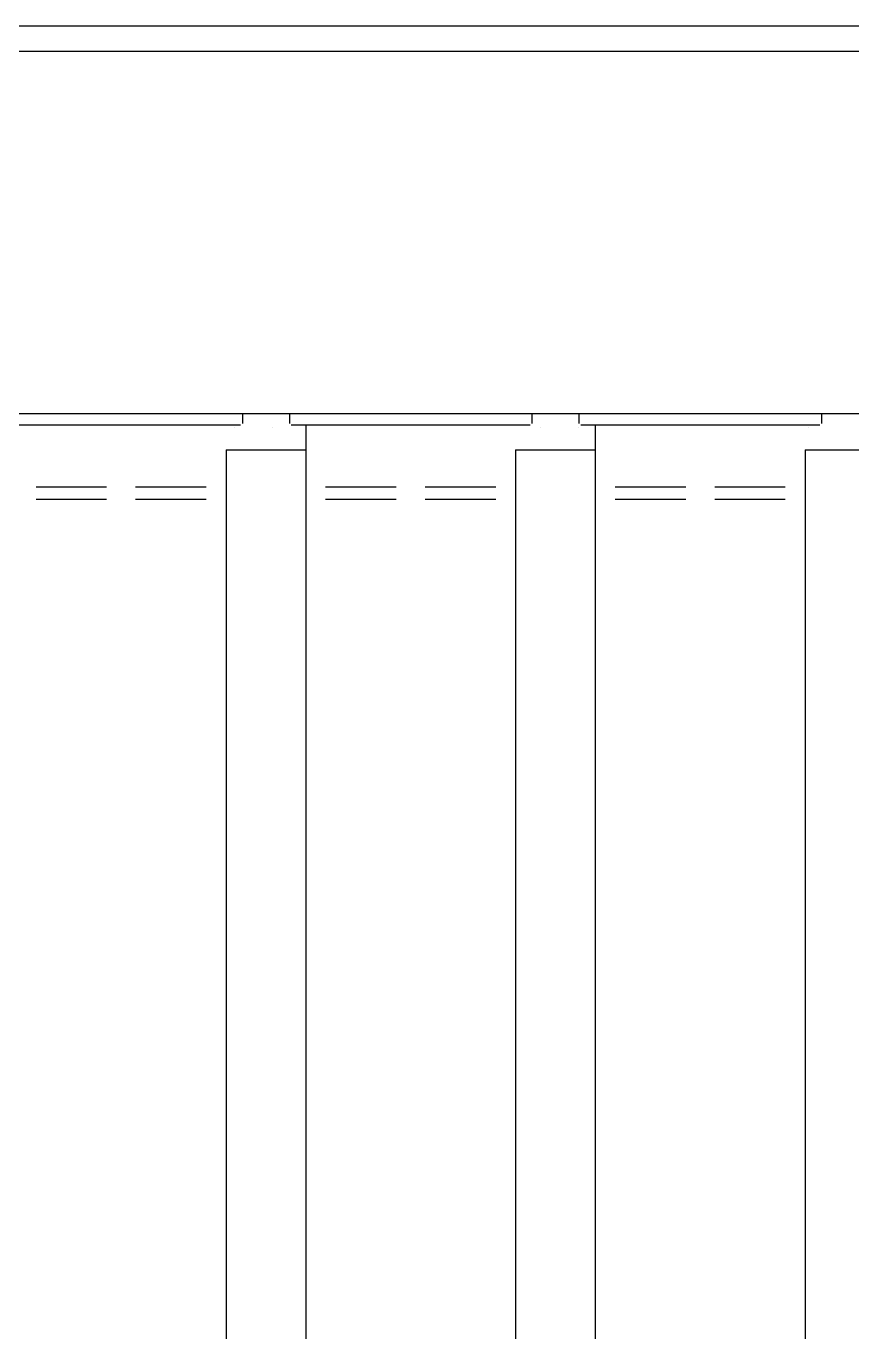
# Model space of a CAD drawing. Extents: x -84241 to 2571207, y -257021 to 1687411.
# Drawn here: x 35326.6 to 35554.7, y -12097.2 to -11736.6 of the extents above; entities that cross this region are included whole.
import ezdxf

# ---------------------------------------------------------------- set-up
doc = ezdxf.new("R2010")
doc.units = 0
doc.header["$LTSCALE"] = 1000
doc.layers.get('0').update_dxf_attribs({"linetype": 'CONTINUOUS'})
doc.layers.add('W-WSUP-EQPM', color=40, linetype='CONTINUOUS')

# ---------------------------------------------------------------- blocks, each defined once
blk = doc.blocks.new('*U359')
at = {"color": 8, "linetype": 'Continuous'}
for p, q in [((1470016.34, 3477072.33), (1468676.34, 3477072.33)), ((1470018.34, 3477065.33), (1468676.34, 3477065.33)), ((1468676.34, 3476965.33), (1469895.34, 3476965.33)), ((1469099.84, 3476965.33), (1469099.84, 3476962.63)), ((1469112.84, 3476965.33), (1469112.84, 3476962.63)), ((1469179.84, 3476965.33), (1469179.84, 3476962.63)), ((1469192.84, 3476965.33), (1469192.84, 3476962.63)), ((1469259.84, 3476965.33), (1469259.84, 3476962.63)), ((1469066.34, 3476962.13), (1469033.34, 3476962.13)), ((1469099.34, 3476962.13), (1469066.34, 3476962.13)), ((1469097.64, 3476961.36), (1469097.64, 3476961.36)), ((1469097.64, 3476961.36), (1469097.64, 3476961.36)), ((1469097.64, 3476961.36), (1469097.64, 3476961.36)), ((1469097.64, 3476961.36), (1469097.64, 3476961.36)), ((1469097.64, 3476961.36), (1469097.64, 3476961.36)), ((1469097.64, 3476961.36), (1469097.64, 3476961.36)), ((1469097.64, 3476961.36), (1469097.64, 3476961.36)), ((1469097.64, 3476961.36), (1469097.64, 3476961.36)), ((1469097.64, 3476961.36), (1469097.64, 3476961.36)), ((1469097.64, 3476961.36), (1469097.64, 3476961.36)), ((1469097.64, 3476961.36), (1469097.64, 3476961.36)), ((1469097.64, 3476961.36), (1469097.64, 3476961.36)), ((1469097.64, 3476961.36), (1469097.64, 3476961.36)), ((1469097.64, 3476961.36), (1469097.64, 3476961.36)), ((1469097.64, 3476961.36), (1469097.64, 3476961.36)), ((1469097.64, 3476961.36), (1469097.64, 3476961.36)), ((1469097.64, 3476961.36), (1469097.64, 3476961.36)), ((1469097.64, 3476961.36), (1469097.64, 3476961.36)), ((1469097.64, 3476961.36), (1469097.64, 3476961.36)), ((1469097.64, 3476961.36), (1469097.64, 3476961.36)), ((1469097.64, 3476961.36), (1469097.64, 3476961.36)), ((1469097.64, 3476961.36), (1469097.64, 3476961.36)), ((1469097.64, 3476961.36), (1469097.64, 3476961.36)), ((1469097.64, 3476961.36), (1469097.64, 3476961.36)), ((1469097.64, 3476961.36), (1469097.64, 3476961.36)), ((1469097.64, 3476961.36), (1469097.64, 3476961.36)), ((1469097.64, 3476961.36), (1469097.64, 3476961.36)), ((1469097.64, 3476961.36), (1469097.64, 3476961.36)), ((1469097.64, 3476961.36), (1469097.64, 3476961.36)), ((1469097.64, 3476961.36), (1469097.64, 3476961.36)), ((1469097.64, 3476961.36), (1469097.64, 3476961.36)), ((1469097.64, 3476961.36), (1469097.64, 3476961.36)), ((1469097.64, 3476961.36), (1469097.64, 3476961.36)), ((1469097.64, 3476961.36), (1469097.64, 3476961.36)), ((1469097.64, 3476961.36), (1469097.64, 3476961.36)), ((1469097.64, 3476961.36), (1469097.64, 3476961.36)), ((1469097.64, 3476961.36), (1469097.64, 3476961.36)), ((1469097.64, 3476961.36), (1469097.64, 3476961.36)), ((1469097.64, 3476961.36), (1469097.64, 3476961.36)), ((1469097.64, 3476961.36), (1469097.64, 3476961.36)), ((1469097.64, 3476961.36), (1469097.64, 3476961.36)), ((1469097.64, 3476961.36), (1469097.64, 3476961.36)), ((1469097.64, 3476961.36), (1469097.64, 3476961.36)), ((1469097.64, 3476961.36), (1469097.64, 3476961.36)), ((1469097.64, 3476961.36), (1469097.64, 3476961.36)), ((1469097.64, 3476961.36), (1469097.64, 3476961.36)), ((1469097.64, 3476961.36), (1469097.64, 3476961.36)), ((1469097.64, 3476961.36), (1469097.64, 3476961.36)), ((1469097.64, 3476961.36), (1469097.64, 3476961.36)), ((1469097.64, 3476961.36), (1469097.64, 3476961.36)), ((1469097.64, 3476961.36), (1469097.64, 3476961.36)), ((1469097.64, 3476961.36), (1469097.64, 3476961.36)), ((1469097.64, 3476961.36), (1469097.64, 3476961.36)), ((1469097.64, 3476961.36), (1469097.64, 3476961.36)), ((1469097.64, 3476961.36), (1469097.64, 3476961.36)), ((1469097.64, 3476961.36), (1469097.64, 3476961.36)), ((1469097.64, 3476961.36), (1469097.64, 3476961.36)), ((1469097.64, 3476961.36), (1469097.64, 3476961.36)), ((1469097.64, 3476961.36), (1469097.64, 3476961.36)), ((1469097.64, 3476961.36), (1469097.64, 3476961.36)), ((1469097.64, 3476961.36), (1469097.64, 3476961.36)), ((1469097.64, 3476961.36), (1469097.64, 3476961.36)), ((1469097.64, 3476961.36), (1469097.64, 3476961.36)), ((1469097.64, 3476961.36), (1469097.64, 3476961.36)), ((1469097.64, 3476961.36), (1469097.64, 3476961.36)), ((1469097.64, 3476961.36), (1469097.64, 3476961.36)), ((1469097.64, 3476961.36), (1469097.64, 3476961.36)), ((1469097.64, 3476961.36), (1469097.64, 3476961.36)), ((1469097.64, 3476961.36), (1469097.64, 3476961.36)), ((1469097.64, 3476961.36), (1469097.64, 3476961.36)), ((1469097.64, 3476961.36), (1469097.64, 3476961.36)), ((1469097.64, 3476961.36), (1469097.64, 3476961.36)), ((1469097.64, 3476961.36), (1469097.64, 3476961.36)), ((1469097.64, 3476961.36), (1469097.64, 3476961.36)), ((1469097.64, 3476961.36), (1469097.64, 3476961.36)), ((1469097.64, 3476961.36), (1469097.64, 3476961.36)), ((1469097.64, 3476961.36), (1469097.64, 3476961.36)), ((1469097.64, 3476961.36), (1469097.64, 3476961.36)), ((1469097.64, 3476961.36), (1469097.64, 3476961.36)), ((1469097.64, 3476961.36), (1469097.64, 3476961.36)), ((1469097.64, 3476961.36), (1469097.64, 3476961.36)), ((1469097.64, 3476961.36), (1469097.64, 3476961.36)), ((1469097.64, 3476961.36), (1469097.64, 3476961.36)), ((1469097.64, 3476961.36), (1469097.64, 3476961.36)), ((1469097.64, 3476961.36), (1469097.64, 3476961.36)), ((1469097.64, 3476961.36), (1469097.64, 3476961.36)), ((1469097.64, 3476961.36), (1469097.64, 3476961.36)), ((1469097.64, 3476961.36), (1469097.64, 3476961.36)), ((1469097.64, 3476961.36), (1469097.64, 3476961.36)), ((1469097.64, 3476961.36), (1469097.64, 3476961.36)), ((1469097.64, 3476961.36), (1469097.64, 3476961.36)), ((1469097.64, 3476961.36), (1469097.64, 3476961.36)), ((1469097.64, 3476961.36), (1469097.64, 3476961.36)), ((1469097.64, 3476961.36), (1469097.64, 3476961.36)), ((1469097.64, 3476961.36), (1469097.64, 3476961.36)), ((1469097.64, 3476961.36), (1469097.64, 3476961.36)), ((1469097.64, 3476961.36), (1469097.64, 3476961.36)), ((1469097.64, 3476961.36), (1469097.64, 3476961.36)), ((1469097.64, 3476961.36), (1469097.64, 3476961.36)), ((1469097.64, 3476961.36), (1469097.64, 3476961.36)), ((1469097.64, 3476961.36), (1469097.64, 3476961.36)), ((1469097.64, 3476961.36), (1469097.64, 3476961.36)), ((1469097.64, 3476961.36), (1469097.64, 3476961.36)), ((1469097.64, 3476961.36), (1469097.64, 3476961.36)), ((1469097.64, 3476961.36), (1469097.64, 3476961.36)), ((1469097.64, 3476961.36), (1469097.64, 3476961.36)), ((1469097.64, 3476961.36), (1469097.64, 3476961.36)), ((1469097.64, 3476961.36), (1469097.64, 3476961.36)), ((1469097.64, 3476961.36), (1469097.64, 3476961.36)), ((1469097.64, 3476961.36), (1469097.64, 3476961.36)), ((1469097.64, 3476961.36), (1469097.64, 3476961.36)), ((1469097.64, 3476961.36), (1469097.64, 3476961.36)), ((1469097.64, 3476961.36), (1469097.64, 3476961.36)), ((1469097.64, 3476961.36), (1469097.64, 3476961.36)), ((1469097.64, 3476961.36), (1469097.64, 3476961.36)), ((1469097.64, 3476961.36), (1469097.64, 3476961.36)), ((1469097.64, 3476961.36), (1469097.64, 3476961.36)), ((1469097.64, 3476961.36), (1469097.64, 3476961.36)), ((1469097.64, 3476961.36), (1469097.64, 3476961.36)), ((1469097.64, 3476961.36), (1469097.64, 3476961.36)), ((1469097.64, 3476961.36), (1469097.64, 3476961.36)), ((1469097.64, 3476961.36), (1469097.64, 3476961.36)), ((1469097.64, 3476961.36), (1469097.64, 3476961.36)), ((1469097.64, 3476961.36), (1469097.64, 3476961.36)), ((1469097.64, 3476961.36), (1469097.64, 3476961.36)), ((1469097.64, 3476961.36), (1469097.64, 3476961.36)), ((1469097.64, 3476961.36), (1469097.64, 3476961.36)), ((1469097.64, 3476961.36), (1469097.64, 3476961.36)), ((1469108.22, 3476961.36), (1469108.22, 3476961.36)), ((1469108.22, 3476961.36), (1469108.22, 3476961.36)), ((1469108.22, 3476961.36), (1469108.22, 3476961.36)), ((1469108.22, 3476961.36), (1469108.22, 3476961.36)), ((1469108.22, 3476961.36), (1469108.22, 3476961.36)), ((1469108.22, 3476961.36), (1469108.22, 3476961.36)), ((1469108.22, 3476961.36), (1469108.22, 3476961.36)), ((1469108.22, 3476961.36), (1469108.22, 3476961.36)), ((1469108.22, 3476961.36), (1469108.22, 3476961.36)), ((1469108.22, 3476961.36), (1469108.22, 3476961.36)), ((1469108.22, 3476961.36), (1469108.22, 3476961.36)), ((1469108.22, 3476961.36), (1469108.22, 3476961.36)), ((1469108.22, 3476961.36), (1469108.22, 3476961.36)), ((1469108.22, 3476961.36), (1469108.22, 3476961.36)), ((1469108.22, 3476961.36), (1469108.22, 3476961.36)), ((1469108.22, 3476961.36), (1469108.22, 3476961.36)), ((1469108.22, 3476961.36), (1469108.22, 3476961.36)), ((1469108.22, 3476961.36), (1469108.22, 3476961.36)), ((1469108.22, 3476961.36), (1469108.22, 3476961.36)), ((1469108.22, 3476961.36), (1469108.22, 3476961.36)), ((1469108.22, 3476961.36), (1469108.22, 3476961.36)), ((1469108.22, 3476961.36), (1469108.22, 3476961.36)), ((1469108.22, 3476961.36), (1469108.22, 3476961.36)), ((1469108.22, 3476961.36), (1469108.22, 3476961.36)), ((1469108.22, 3476961.36), (1469108.22, 3476961.36)), ((1469108.22, 3476961.36), (1469108.22, 3476961.36)), ((1469108.22, 3476961.36), (1469108.22, 3476961.36)), ((1469108.22, 3476961.36), (1469108.22, 3476961.36)), ((1469108.22, 3476961.36), (1469108.22, 3476961.36)), ((1469108.22, 3476961.36), (1469108.22, 3476961.36)), ((1469108.22, 3476961.36), (1469108.22, 3476961.36)), ((1469108.22, 3476961.36), (1469108.22, 3476961.36)), ((1469108.22, 3476961.36), (1469108.22, 3476961.36)), ((1469108.22, 3476961.36), (1469108.22, 3476961.36)), ((1469108.22, 3476961.36), (1469108.22, 3476961.36)), ((1469108.22, 3476961.36), (1469108.22, 3476961.36)), ((1469108.22, 3476961.36), (1469108.22, 3476961.36)), ((1469108.22, 3476961.36), (1469108.22, 3476961.36)), ((1469108.22, 3476961.36), (1469108.22, 3476961.36)), ((1469108.22, 3476961.36), (1469108.22, 3476961.36)), ((1469108.22, 3476961.36), (1469108.22, 3476961.36)), ((1469108.22, 3476961.36), (1469108.22, 3476961.36)), ((1469108.22, 3476961.36), (1469108.22, 3476961.36)), ((1469108.22, 3476961.36), (1469108.22, 3476961.36)), ((1469108.22, 3476961.36), (1469108.22, 3476961.36)), ((1469108.22, 3476961.36), (1469108.22, 3476961.36)), ((1469108.22, 3476961.36), (1469108.22, 3476961.36)), ((1469108.22, 3476961.36), (1469108.22, 3476961.36)), ((1469108.22, 3476961.36), (1469108.22, 3476961.36)), ((1469108.22, 3476961.36), (1469108.22, 3476961.36)), ((1469108.22, 3476961.36), (1469108.22, 3476961.36)), ((1469108.22, 3476961.36), (1469108.22, 3476961.36)), ((1469108.22, 3476961.36), (1469108.22, 3476961.36)), ((1469108.22, 3476961.36), (1469108.22, 3476961.36)), ((1469108.22, 3476961.36), (1469108.22, 3476961.36)), ((1469108.22, 3476961.36), (1469108.22, 3476961.36)), ((1469108.22, 3476961.36), (1469108.22, 3476961.36)), ((1469108.22, 3476961.36), (1469108.22, 3476961.36)), ((1469108.22, 3476961.36), (1469108.22, 3476961.36)), ((1469108.22, 3476961.36), (1469108.22, 3476961.36)), ((1469108.22, 3476961.36), (1469108.22, 3476961.36)), ((1469108.22, 3476961.36), (1469108.22, 3476961.36)), ((1469108.22, 3476961.36), (1469108.22, 3476961.36)), ((1469108.22, 3476961.36), (1469108.22, 3476961.36)), ((1469108.22, 3476961.36), (1469108.22, 3476961.36)), ((1469108.22, 3476961.36), (1469108.22, 3476961.36)), ((1469108.22, 3476961.36), (1469108.22, 3476961.36)), ((1469108.22, 3476961.36), (1469108.22, 3476961.36)), ((1469108.22, 3476961.36), (1469108.22, 3476961.36)), ((1469108.22, 3476961.36), (1469108.22, 3476961.36)), ((1469108.22, 3476961.36), (1469108.22, 3476961.36)), ((1469108.22, 3476961.36), (1469108.22, 3476961.36)), ((1469108.22, 3476961.36), (1469108.22, 3476961.36)), ((1469108.22, 3476961.36), (1469108.22, 3476961.36)), ((1469108.22, 3476961.36), (1469108.22, 3476961.36)), ((1469108.22, 3476961.36), (1469108.22, 3476961.36)), ((1469108.22, 3476961.36), (1469108.22, 3476961.36)), ((1469108.22, 3476961.36), (1469108.22, 3476961.36)), ((1469108.22, 3476961.36), (1469108.22, 3476961.36)), ((1469108.22, 3476961.36), (1469108.22, 3476961.36)), ((1469108.22, 3476961.36), (1469108.22, 3476961.36)), ((1469108.22, 3476961.36), (1469108.22, 3476961.36)), ((1469108.22, 3476961.36), (1469108.22, 3476961.36)), ((1469108.22, 3476961.36), (1469108.22, 3476961.36)), ((1469108.22, 3476961.36), (1469108.22, 3476961.36)), ((1469108.22, 3476961.36), (1469108.22, 3476961.36)), ((1469108.22, 3476961.36), (1469108.22, 3476961.36)), ((1469108.22, 3476961.36), (1469108.22, 3476961.36)), ((1469108.22, 3476961.36), (1469108.22, 3476961.36)), ((1469108.22, 3476961.36), (1469108.22, 3476961.36)), ((1469108.22, 3476961.36), (1469108.22, 3476961.36)), ((1469108.22, 3476961.36), (1469108.22, 3476961.36)), ((1469108.22, 3476961.36), (1469108.22, 3476961.36)), ((1469108.22, 3476961.36), (1469108.22, 3476961.36)), ((1469108.22, 3476961.36), (1469108.22, 3476961.36)), ((1469108.22, 3476961.36), (1469108.22, 3476961.36)), ((1469108.22, 3476961.36), (1469108.22, 3476961.36)), ((1469108.22, 3476961.36), (1469108.22, 3476961.36)), ((1469108.22, 3476961.36), (1469108.22, 3476961.36)), ((1469108.22, 3476961.36), (1469108.22, 3476961.36)), ((1469108.22, 3476961.36), (1469108.22, 3476961.36)), ((1469108.22, 3476961.36), (1469108.22, 3476961.36)), ((1469108.22, 3476961.36), (1469108.22, 3476961.36)), ((1469108.22, 3476961.36), (1469108.22, 3476961.36)), ((1469108.22, 3476961.36), (1469108.22, 3476961.36)), ((1469108.22, 3476961.36), (1469108.22, 3476961.36)), ((1469108.22, 3476961.36), (1469108.22, 3476961.36)), ((1469108.22, 3476961.36), (1469108.22, 3476961.36)), ((1469108.22, 3476961.36), (1469108.22, 3476961.36)), ((1469108.22, 3476961.36), (1469108.22, 3476961.36)), ((1469108.22, 3476961.36), (1469108.22, 3476961.36)), ((1469108.22, 3476961.36), (1469108.22, 3476961.36)), ((1469108.22, 3476961.36), (1469108.22, 3476961.36)), ((1469108.22, 3476961.36), (1469108.22, 3476961.36)), ((1469108.22, 3476961.36), (1469108.22, 3476961.36)), ((1469108.22, 3476961.36), (1469108.22, 3476961.36)), ((1469108.22, 3476961.36), (1469108.22, 3476961.36)), ((1469108.22, 3476961.36), (1469108.22, 3476961.36)), ((1469108.22, 3476961.36), (1469108.22, 3476961.36)), ((1469108.22, 3476961.36), (1469108.22, 3476961.36)), ((1469108.22, 3476961.36), (1469108.22, 3476961.36)), ((1469108.22, 3476961.36), (1469108.22, 3476961.36)), ((1469108.22, 3476961.36), (1469108.22, 3476961.36)), ((1469108.22, 3476961.36), (1469108.22, 3476961.36)), ((1469108.22, 3476961.36), (1469108.22, 3476961.36)), ((1469108.22, 3476961.36), (1469108.22, 3476961.36)), ((1469108.22, 3476961.36), (1469108.22, 3476961.36)), ((1469108.22, 3476961.36), (1469108.22, 3476961.36)), ((1469146.34, 3476962.13), (1469113.34, 3476962.13)), ((1469117.34, 3476962.13), (1469117.34, 3475194.49)), ((1469179.34, 3476962.13), (1469146.34, 3476962.13)), ((1469182.25, 3476961.36), (1469182.25, 3476961.36)), ((1469182.25, 3476961.36), (1469182.25, 3476961.36)), ((1469182.25, 3476961.36), (1469182.25, 3476961.36)), ((1469182.25, 3476961.36), (1469182.25, 3476961.36)), ((1469182.25, 3476961.36), (1469182.25, 3476961.36)), ((1469182.25, 3476961.36), (1469182.25, 3476961.36)), ((1469182.25, 3476961.36), (1469182.25, 3476961.36)), ((1469182.25, 3476961.36), (1469182.25, 3476961.36)), ((1469182.25, 3476961.36), (1469182.25, 3476961.36)), ((1469182.25, 3476961.36), (1469182.25, 3476961.36)), ((1469182.25, 3476961.36), (1469182.25, 3476961.36)), ((1469182.25, 3476961.36), (1469182.25, 3476961.36)), ((1469182.25, 3476961.36), (1469182.25, 3476961.36)), ((1469182.25, 3476961.36), (1469182.25, 3476961.36)), ((1469182.25, 3476961.36), (1469182.25, 3476961.36)), ((1469182.25, 3476961.36), (1469182.25, 3476961.36)), ((1469182.25, 3476961.36), (1469182.25, 3476961.36)), ((1469182.25, 3476961.36), (1469182.25, 3476961.36)), ((1469182.25, 3476961.36), (1469182.25, 3476961.36)), ((1469182.25, 3476961.36), (1469182.25, 3476961.36)), ((1469182.25, 3476961.36), (1469182.25, 3476961.36)), ((1469182.25, 3476961.36), (1469182.25, 3476961.36)), ((1469182.25, 3476961.36), (1469182.25, 3476961.36)), ((1469182.25, 3476961.36), (1469182.25, 3476961.36)), ((1469182.25, 3476961.36), (1469182.25, 3476961.36)), ((1469182.25, 3476961.36), (1469182.25, 3476961.36)), ((1469182.25, 3476961.36), (1469182.25, 3476961.36)), ((1469182.25, 3476961.36), (1469182.25, 3476961.36)), ((1469182.25, 3476961.36), (1469182.25, 3476961.36)), ((1469182.25, 3476961.36), (1469182.25, 3476961.36)), ((1469182.25, 3476961.36), (1469182.25, 3476961.36)), ((1469182.25, 3476961.36), (1469182.25, 3476961.36)), ((1469182.25, 3476961.36), (1469182.25, 3476961.36)), ((1469182.25, 3476961.36), (1469182.25, 3476961.36)), ((1469182.25, 3476961.36), (1469182.25, 3476961.36)), ((1469182.25, 3476961.36), (1469182.25, 3476961.36)), ((1469182.25, 3476961.36), (1469182.25, 3476961.36)), ((1469182.25, 3476961.36), (1469182.25, 3476961.36)), ((1469182.25, 3476961.36), (1469182.25, 3476961.36)), ((1469182.25, 3476961.36), (1469182.25, 3476961.36)), ((1469182.25, 3476961.36), (1469182.25, 3476961.36)), ((1469182.25, 3476961.36), (1469182.25, 3476961.36)), ((1469182.25, 3476961.36), (1469182.25, 3476961.36)), ((1469182.25, 3476961.36), (1469182.25, 3476961.36)), ((1469182.25, 3476961.36), (1469182.25, 3476961.36)), ((1469182.25, 3476961.36), (1469182.25, 3476961.36)), ((1469182.25, 3476961.36), (1469182.25, 3476961.36)), ((1469182.25, 3476961.36), (1469182.25, 3476961.36)), ((1469182.25, 3476961.36), (1469182.25, 3476961.36)), ((1469182.25, 3476961.36), (1469182.25, 3476961.36)), ((1469182.25, 3476961.36), (1469182.25, 3476961.36)), ((1469182.25, 3476961.36), (1469182.25, 3476961.36)), ((1469182.25, 3476961.36), (1469182.25, 3476961.36)), ((1469182.25, 3476961.36), (1469182.25, 3476961.36)), ((1469182.25, 3476961.36), (1469182.25, 3476961.36)), ((1469182.25, 3476961.36), (1469182.25, 3476961.36)), ((1469182.25, 3476961.36), (1469182.25, 3476961.36)), ((1469182.25, 3476961.36), (1469182.25, 3476961.36)), ((1469182.25, 3476961.36), (1469182.25, 3476961.36)), ((1469182.25, 3476961.36), (1469182.25, 3476961.36)), ((1469182.25, 3476961.36), (1469182.25, 3476961.36)), ((1469182.25, 3476961.36), (1469182.25, 3476961.36)), ((1469182.25, 3476961.36), (1469182.25, 3476961.36)), ((1469182.25, 3476961.36), (1469182.25, 3476961.36)), ((1469182.25, 3476961.36), (1469182.25, 3476961.36)), ((1469182.25, 3476961.36), (1469182.25, 3476961.36)), ((1469182.25, 3476961.36), (1469182.25, 3476961.36)), ((1469182.25, 3476961.36), (1469182.25, 3476961.36)), ((1469182.25, 3476961.36), (1469182.25, 3476961.36)), ((1469182.25, 3476961.36), (1469182.25, 3476961.36)), ((1469182.25, 3476961.36), (1469182.25, 3476961.36)), ((1469182.25, 3476961.36), (1469182.25, 3476961.36)), ((1469182.25, 3476961.36), (1469182.25, 3476961.36)), ((1469182.25, 3476961.36), (1469182.25, 3476961.36)), ((1469182.25, 3476961.36), (1469182.25, 3476961.36)), ((1469182.25, 3476961.36), (1469182.25, 3476961.36)), ((1469182.25, 3476961.36), (1469182.25, 3476961.36)), ((1469182.25, 3476961.36), (1469182.25, 3476961.36)), ((1469182.25, 3476961.36), (1469182.25, 3476961.36)), ((1469182.25, 3476961.36), (1469182.25, 3476961.36)), ((1469182.25, 3476961.36), (1469182.25, 3476961.36)), ((1469182.25, 3476961.36), (1469182.25, 3476961.36)), ((1469182.25, 3476961.36), (1469182.25, 3476961.36)), ((1469182.25, 3476961.36), (1469182.25, 3476961.36)), ((1469182.25, 3476961.36), (1469182.25, 3476961.36)), ((1469182.25, 3476961.36), (1469182.25, 3476961.36)), ((1469182.25, 3476961.36), (1469182.25, 3476961.36)), ((1469182.25, 3476961.36), (1469182.25, 3476961.36)), ((1469182.25, 3476961.36), (1469182.25, 3476961.36)), ((1469182.25, 3476961.36), (1469182.25, 3476961.36)), ((1469182.25, 3476961.36), (1469182.25, 3476961.36)), ((1469182.25, 3476961.36), (1469182.25, 3476961.36)), ((1469182.25, 3476961.36), (1469182.25, 3476961.36)), ((1469182.25, 3476961.36), (1469182.25, 3476961.36)), ((1469182.25, 3476961.36), (1469182.25, 3476961.36)), ((1469182.25, 3476961.36), (1469182.25, 3476961.36)), ((1469182.25, 3476961.36), (1469182.25, 3476961.36)), ((1469182.25, 3476961.36), (1469182.25, 3476961.36)), ((1469182.25, 3476961.36), (1469182.25, 3476961.36)), ((1469182.25, 3476961.36), (1469182.25, 3476961.36)), ((1469182.25, 3476961.36), (1469182.25, 3476961.36)), ((1469182.25, 3476961.36), (1469182.25, 3476961.36)), ((1469182.25, 3476961.36), (1469182.25, 3476961.36)), ((1469182.25, 3476961.36), (1469182.25, 3476961.36)), ((1469182.25, 3476961.36), (1469182.25, 3476961.36)), ((1469182.25, 3476961.36), (1469182.25, 3476961.36)), ((1469182.25, 3476961.36), (1469182.25, 3476961.36)), ((1469182.25, 3476961.36), (1469182.25, 3476961.36)), ((1469182.25, 3476961.36), (1469182.25, 3476961.36)), ((1469182.25, 3476961.36), (1469182.25, 3476961.36)), ((1469182.25, 3476961.36), (1469182.25, 3476961.36)), ((1469182.25, 3476961.36), (1469182.25, 3476961.36)), ((1469182.25, 3476961.36), (1469182.25, 3476961.36)), ((1469182.25, 3476961.36), (1469182.25, 3476961.36)), ((1469182.25, 3476961.36), (1469182.25, 3476961.36)), ((1469182.25, 3476961.36), (1469182.25, 3476961.36)), ((1469182.25, 3476961.36), (1469182.25, 3476961.36)), ((1469182.25, 3476961.36), (1469182.25, 3476961.36)), ((1469182.25, 3476961.36), (1469182.25, 3476961.36)), ((1469182.25, 3476961.36), (1469182.25, 3476961.36)), ((1469182.25, 3476961.36), (1469182.25, 3476961.36)), ((1469182.25, 3476961.36), (1469182.25, 3476961.36)), ((1469182.25, 3476961.36), (1469182.25, 3476961.36)), ((1469182.25, 3476961.36), (1469182.25, 3476961.36)), ((1469182.25, 3476961.36), (1469182.25, 3476961.36)), ((1469182.25, 3476961.36), (1469182.25, 3476961.36)), ((1469182.25, 3476961.36), (1469182.25, 3476961.36)), ((1469182.25, 3476961.36), (1469182.25, 3476961.36)), ((1469192.83, 3476961.36), (1469192.83, 3476961.36)), ((1469192.83, 3476961.36), (1469192.83, 3476961.36)), ((1469192.83, 3476961.36), (1469192.83, 3476961.36)), ((1469192.83, 3476961.36), (1469192.83, 3476961.36)), ((1469192.83, 3476961.36), (1469192.83, 3476961.36)), ((1469192.83, 3476961.36), (1469192.83, 3476961.36)), ((1469192.83, 3476961.36), (1469192.83, 3476961.36)), ((1469192.83, 3476961.36), (1469192.83, 3476961.36)), ((1469192.83, 3476961.36), (1469192.83, 3476961.36)), ((1469192.83, 3476961.36), (1469192.83, 3476961.36)), ((1469192.83, 3476961.36), (1469192.83, 3476961.36)), ((1469192.83, 3476961.36), (1469192.83, 3476961.36)), ((1469192.83, 3476961.36), (1469192.83, 3476961.36)), ((1469192.83, 3476961.36), (1469192.83, 3476961.36)), ((1469192.83, 3476961.36), (1469192.83, 3476961.36)), ((1469192.83, 3476961.36), (1469192.83, 3476961.36)), ((1469192.83, 3476961.36), (1469192.83, 3476961.36)), ((1469192.83, 3476961.36), (1469192.83, 3476961.36)), ((1469192.83, 3476961.36), (1469192.83, 3476961.36)), ((1469192.83, 3476961.36), (1469192.83, 3476961.36)), ((1469192.83, 3476961.36), (1469192.83, 3476961.36)), ((1469192.83, 3476961.36), (1469192.83, 3476961.36)), ((1469192.83, 3476961.36), (1469192.83, 3476961.36)), ((1469192.83, 3476961.36), (1469192.83, 3476961.36)), ((1469192.83, 3476961.36), (1469192.83, 3476961.36)), ((1469192.83, 3476961.36), (1469192.83, 3476961.36)), ((1469192.83, 3476961.36), (1469192.83, 3476961.36)), ((1469192.83, 3476961.36), (1469192.83, 3476961.36)), ((1469192.83, 3476961.36), (1469192.83, 3476961.36)), ((1469192.83, 3476961.36), (1469192.83, 3476961.36)), ((1469192.83, 3476961.36), (1469192.83, 3476961.36)), ((1469192.83, 3476961.36), (1469192.83, 3476961.36)), ((1469192.83, 3476961.36), (1469192.83, 3476961.36)), ((1469192.83, 3476961.36), (1469192.83, 3476961.36)), ((1469192.83, 3476961.36), (1469192.83, 3476961.36)), ((1469192.83, 3476961.36), (1469192.83, 3476961.36)), ((1469192.83, 3476961.36), (1469192.83, 3476961.36)), ((1469192.83, 3476961.36), (1469192.83, 3476961.36)), ((1469192.83, 3476961.36), (1469192.83, 3476961.36)), ((1469192.83, 3476961.36), (1469192.83, 3476961.36)), ((1469192.83, 3476961.36), (1469192.83, 3476961.36)), ((1469192.83, 3476961.36), (1469192.83, 3476961.36)), ((1469192.83, 3476961.36), (1469192.83, 3476961.36)), ((1469192.83, 3476961.36), (1469192.83, 3476961.36)), ((1469192.83, 3476961.36), (1469192.83, 3476961.36)), ((1469192.83, 3476961.36), (1469192.83, 3476961.36)), ((1469192.83, 3476961.36), (1469192.83, 3476961.36)), ((1469192.83, 3476961.36), (1469192.83, 3476961.36)), ((1469192.83, 3476961.36), (1469192.83, 3476961.36)), ((1469192.83, 3476961.36), (1469192.83, 3476961.36)), ((1469192.83, 3476961.36), (1469192.83, 3476961.36)), ((1469192.83, 3476961.36), (1469192.83, 3476961.36)), ((1469192.83, 3476961.36), (1469192.83, 3476961.36)), ((1469192.83, 3476961.36), (1469192.83, 3476961.36)), ((1469192.83, 3476961.36), (1469192.83, 3476961.36)), ((1469192.83, 3476961.36), (1469192.83, 3476961.36)), ((1469192.83, 3476961.36), (1469192.83, 3476961.36)), ((1469192.83, 3476961.36), (1469192.83, 3476961.36)), ((1469192.83, 3476961.36), (1469192.83, 3476961.36)), ((1469192.83, 3476961.36), (1469192.83, 3476961.36)), ((1469192.83, 3476961.36), (1469192.83, 3476961.36)), ((1469192.83, 3476961.36), (1469192.83, 3476961.36)), ((1469192.83, 3476961.36), (1469192.83, 3476961.36)), ((1469192.83, 3476961.36), (1469192.83, 3476961.36)), ((1469192.83, 3476961.36), (1469192.83, 3476961.36)), ((1469192.83, 3476961.36), (1469192.83, 3476961.36)), ((1469192.83, 3476961.36), (1469192.83, 3476961.36)), ((1469192.83, 3476961.36), (1469192.83, 3476961.36)), ((1469192.83, 3476961.36), (1469192.83, 3476961.36)), ((1469192.83, 3476961.36), (1469192.83, 3476961.36)), ((1469192.83, 3476961.36), (1469192.83, 3476961.36)), ((1469192.83, 3476961.36), (1469192.83, 3476961.36)), ((1469192.83, 3476961.36), (1469192.83, 3476961.36)), ((1469192.83, 3476961.36), (1469192.83, 3476961.36)), ((1469192.83, 3476961.36), (1469192.83, 3476961.36)), ((1469192.83, 3476961.36), (1469192.83, 3476961.36)), ((1469192.83, 3476961.36), (1469192.83, 3476961.36)), ((1469192.83, 3476961.36), (1469192.83, 3476961.36)), ((1469192.83, 3476961.36), (1469192.83, 3476961.36)), ((1469192.83, 3476961.36), (1469192.83, 3476961.36)), ((1469192.83, 3476961.36), (1469192.83, 3476961.36)), ((1469192.83, 3476961.36), (1469192.83, 3476961.36)), ((1469192.83, 3476961.36), (1469192.83, 3476961.36)), ((1469192.83, 3476961.36), (1469192.83, 3476961.36)), ((1469192.83, 3476961.36), (1469192.83, 3476961.36)), ((1469192.83, 3476961.36), (1469192.83, 3476961.36)), ((1469192.83, 3476961.36), (1469192.83, 3476961.36)), ((1469192.83, 3476961.36), (1469192.83, 3476961.36)), ((1469192.83, 3476961.36), (1469192.83, 3476961.36)), ((1469192.83, 3476961.36), (1469192.83, 3476961.36)), ((1469192.83, 3476961.36), (1469192.83, 3476961.36)), ((1469192.83, 3476961.36), (1469192.83, 3476961.36)), ((1469192.83, 3476961.36), (1469192.83, 3476961.36)), ((1469192.83, 3476961.36), (1469192.83, 3476961.36)), ((1469192.83, 3476961.36), (1469192.83, 3476961.36)), ((1469192.83, 3476961.36), (1469192.83, 3476961.36)), ((1469192.83, 3476961.36), (1469192.83, 3476961.36)), ((1469192.83, 3476961.36), (1469192.83, 3476961.36)), ((1469192.83, 3476961.36), (1469192.83, 3476961.36)), ((1469192.83, 3476961.36), (1469192.83, 3476961.36)), ((1469192.83, 3476961.36), (1469192.83, 3476961.36)), ((1469192.83, 3476961.36), (1469192.83, 3476961.36)), ((1469192.83, 3476961.36), (1469192.83, 3476961.36)), ((1469192.83, 3476961.36), (1469192.83, 3476961.36)), ((1469192.83, 3476961.36), (1469192.83, 3476961.36)), ((1469192.83, 3476961.36), (1469192.83, 3476961.36)), ((1469192.83, 3476961.36), (1469192.83, 3476961.36)), ((1469192.83, 3476961.36), (1469192.83, 3476961.36)), ((1469192.83, 3476961.36), (1469192.83, 3476961.36)), ((1469192.83, 3476961.36), (1469192.83, 3476961.36)), ((1469192.83, 3476961.36), (1469192.83, 3476961.36)), ((1469192.83, 3476961.36), (1469192.83, 3476961.36)), ((1469192.83, 3476961.36), (1469192.83, 3476961.36)), ((1469192.83, 3476961.36), (1469192.83, 3476961.36)), ((1469192.83, 3476961.36), (1469192.83, 3476961.36)), ((1469192.83, 3476961.36), (1469192.83, 3476961.36)), ((1469192.83, 3476961.36), (1469192.83, 3476961.36)), ((1469192.83, 3476961.36), (1469192.83, 3476961.36)), ((1469192.83, 3476961.36), (1469192.83, 3476961.36)), ((1469192.83, 3476961.36), (1469192.83, 3476961.36)), ((1469192.83, 3476961.36), (1469192.83, 3476961.36)), ((1469192.83, 3476961.36), (1469192.83, 3476961.36)), ((1469192.83, 3476961.36), (1469192.83, 3476961.36)), ((1469192.83, 3476961.36), (1469192.83, 3476961.36)), ((1469192.83, 3476961.36), (1469192.83, 3476961.36)), ((1469192.83, 3476961.36), (1469192.83, 3476961.36)), ((1469192.83, 3476961.36), (1469192.83, 3476961.36)), ((1469192.83, 3476961.36), (1469192.83, 3476961.36)), ((1469226.34, 3476962.13), (1469193.34, 3476962.13)), ((1469197.34, 3476962.13), (1469197.34, 3475194.49)), ((1469259.34, 3476962.13), (1469226.34, 3476962.13)), ((1469256.28, 3476961.36), (1469256.28, 3476961.36)), ((1469256.28, 3476961.36), (1469256.28, 3476961.36)), ((1469256.28, 3476961.36), (1469256.28, 3476961.36)), ((1469256.28, 3476961.36), (1469256.28, 3476961.36)), ((1469256.28, 3476961.36), (1469256.28, 3476961.36)), ((1469256.28, 3476961.36), (1469256.28, 3476961.36)), ((1469256.28, 3476961.36), (1469256.28, 3476961.36)), ((1469256.28, 3476961.36), (1469256.28, 3476961.36)), ((1469256.28, 3476961.36), (1469256.28, 3476961.36)), ((1469256.28, 3476961.36), (1469256.28, 3476961.36)), ((1469256.28, 3476961.36), (1469256.28, 3476961.36)), ((1469256.28, 3476961.36), (1469256.28, 3476961.36)), ((1469256.28, 3476961.36), (1469256.28, 3476961.36)), ((1469256.28, 3476961.36), (1469256.28, 3476961.36)), ((1469256.28, 3476961.36), (1469256.28, 3476961.36)), ((1469256.28, 3476961.36), (1469256.28, 3476961.36)), ((1469256.28, 3476961.36), (1469256.28, 3476961.36)), ((1469256.28, 3476961.36), (1469256.28, 3476961.36)), ((1469256.28, 3476961.36), (1469256.28, 3476961.36)), ((1469256.28, 3476961.36), (1469256.28, 3476961.36)), ((1469256.28, 3476961.36), (1469256.28, 3476961.36)), ((1469256.28, 3476961.36), (1469256.28, 3476961.36)), ((1469256.28, 3476961.36), (1469256.28, 3476961.36)), ((1469256.28, 3476961.36), (1469256.28, 3476961.36)), ((1469256.28, 3476961.36), (1469256.28, 3476961.36)), ((1469256.28, 3476961.36), (1469256.28, 3476961.36)), ((1469256.28, 3476961.36), (1469256.28, 3476961.36)), ((1469256.28, 3476961.36), (1469256.28, 3476961.36)), ((1469256.28, 3476961.36), (1469256.28, 3476961.36)), ((1469256.28, 3476961.36), (1469256.28, 3476961.36)), ((1469256.28, 3476961.36), (1469256.28, 3476961.36)), ((1469256.28, 3476961.36), (1469256.28, 3476961.36)), ((1469256.28, 3476961.36), (1469256.28, 3476961.36)), ((1469256.28, 3476961.36), (1469256.28, 3476961.36)), ((1469256.28, 3476961.36), (1469256.28, 3476961.36)), ((1469256.28, 3476961.36), (1469256.28, 3476961.36)), ((1469256.28, 3476961.36), (1469256.28, 3476961.36)), ((1469256.28, 3476961.36), (1469256.28, 3476961.36)), ((1469256.28, 3476961.36), (1469256.28, 3476961.36)), ((1469256.28, 3476961.36), (1469256.28, 3476961.36)), ((1469256.28, 3476961.36), (1469256.28, 3476961.36)), ((1469256.28, 3476961.36), (1469256.28, 3476961.36)), ((1469256.28, 3476961.36), (1469256.28, 3476961.36)), ((1469256.28, 3476961.36), (1469256.28, 3476961.36)), ((1469256.28, 3476961.36), (1469256.28, 3476961.36)), ((1469256.28, 3476961.36), (1469256.28, 3476961.36)), ((1469256.28, 3476961.36), (1469256.28, 3476961.36)), ((1469256.28, 3476961.36), (1469256.28, 3476961.36)), ((1469256.28, 3476961.36), (1469256.28, 3476961.36)), ((1469256.28, 3476961.36), (1469256.28, 3476961.36)), ((1469256.28, 3476961.36), (1469256.28, 3476961.36)), ((1469256.28, 3476961.36), (1469256.28, 3476961.36)), ((1469256.28, 3476961.36), (1469256.28, 3476961.36)), ((1469256.28, 3476961.36), (1469256.28, 3476961.36)), ((1469256.28, 3476961.36), (1469256.28, 3476961.36)), ((1469256.28, 3476961.36), (1469256.28, 3476961.36)), ((1469256.28, 3476961.36), (1469256.28, 3476961.36)), ((1469256.28, 3476961.36), (1469256.28, 3476961.36)), ((1469256.28, 3476961.36), (1469256.28, 3476961.36)), ((1469256.28, 3476961.36), (1469256.28, 3476961.36)), ((1469256.28, 3476961.36), (1469256.28, 3476961.36)), ((1469256.28, 3476961.36), (1469256.28, 3476961.36)), ((1469256.28, 3476961.36), (1469256.28, 3476961.36)), ((1469256.28, 3476961.36), (1469256.28, 3476961.36)), ((1469256.28, 3476961.36), (1469256.28, 3476961.36)), ((1469256.28, 3476961.36), (1469256.28, 3476961.36)), ((1469256.28, 3476961.36), (1469256.28, 3476961.36)), ((1469256.28, 3476961.36), (1469256.28, 3476961.36)), ((1469256.28, 3476961.36), (1469256.28, 3476961.36)), ((1469256.28, 3476961.36), (1469256.28, 3476961.36)), ((1469256.28, 3476961.36), (1469256.28, 3476961.36)), ((1469256.28, 3476961.36), (1469256.28, 3476961.36)), ((1469256.28, 3476961.36), (1469256.28, 3476961.36)), ((1469256.28, 3476961.36), (1469256.28, 3476961.36)), ((1469256.28, 3476961.36), (1469256.28, 3476961.36)), ((1469256.28, 3476961.36), (1469256.28, 3476961.36)), ((1469256.28, 3476961.36), (1469256.28, 3476961.36)), ((1469256.28, 3476961.36), (1469256.28, 3476961.36)), ((1469256.28, 3476961.36), (1469256.28, 3476961.36)), ((1469256.28, 3476961.36), (1469256.28, 3476961.36)), ((1469256.28, 3476961.36), (1469256.28, 3476961.36)), ((1469256.28, 3476961.36), (1469256.28, 3476961.36)), ((1469256.28, 3476961.36), (1469256.28, 3476961.36)), ((1469256.28, 3476961.36), (1469256.28, 3476961.36)), ((1469256.28, 3476961.36), (1469256.28, 3476961.36)), ((1469256.28, 3476961.36), (1469256.28, 3476961.36)), ((1469256.28, 3476961.36), (1469256.28, 3476961.36)), ((1469256.28, 3476961.36), (1469256.28, 3476961.36)), ((1469256.28, 3476961.36), (1469256.28, 3476961.36)), ((1469256.28, 3476961.36), (1469256.28, 3476961.36)), ((1469256.28, 3476961.36), (1469256.28, 3476961.36)), ((1469256.28, 3476961.36), (1469256.28, 3476961.36)), ((1469256.28, 3476961.36), (1469256.28, 3476961.36)), ((1469256.28, 3476961.36), (1469256.28, 3476961.36)), ((1469256.28, 3476961.36), (1469256.28, 3476961.36)), ((1469256.28, 3476961.36), (1469256.28, 3476961.36)), ((1469256.28, 3476961.36), (1469256.28, 3476961.36)), ((1469256.28, 3476961.36), (1469256.28, 3476961.36)), ((1469256.28, 3476961.36), (1469256.28, 3476961.36)), ((1469256.28, 3476961.36), (1469256.28, 3476961.36)), ((1469256.28, 3476961.36), (1469256.28, 3476961.36)), ((1469256.28, 3476961.36), (1469256.28, 3476961.36)), ((1469256.28, 3476961.36), (1469256.28, 3476961.36)), ((1469256.28, 3476961.36), (1469256.28, 3476961.36)), ((1469256.28, 3476961.36), (1469256.28, 3476961.36)), ((1469256.28, 3476961.36), (1469256.28, 3476961.36)), ((1469256.28, 3476961.36), (1469256.28, 3476961.36)), ((1469256.28, 3476961.36), (1469256.28, 3476961.36)), ((1469256.28, 3476961.36), (1469256.28, 3476961.36)), ((1469256.28, 3476961.36), (1469256.28, 3476961.36)), ((1469256.28, 3476961.36), (1469256.28, 3476961.36)), ((1469256.28, 3476961.36), (1469256.28, 3476961.36)), ((1469256.28, 3476961.36), (1469256.28, 3476961.36)), ((1469256.28, 3476961.36), (1469256.28, 3476961.36)), ((1469256.28, 3476961.36), (1469256.28, 3476961.36)), ((1469256.28, 3476961.36), (1469256.28, 3476961.36)), ((1469256.28, 3476961.36), (1469256.28, 3476961.36)), ((1469256.28, 3476961.36), (1469256.28, 3476961.36)), ((1469256.28, 3476961.36), (1469256.28, 3476961.36)), ((1469256.28, 3476961.36), (1469256.28, 3476961.36)), ((1469256.28, 3476961.36), (1469256.28, 3476961.36)), ((1469256.28, 3476961.36), (1469256.28, 3476961.36)), ((1469256.28, 3476961.36), (1469256.28, 3476961.36)), ((1469256.28, 3476961.36), (1469256.28, 3476961.36)), ((1469256.28, 3476961.36), (1469256.28, 3476961.36)), ((1469256.28, 3476961.36), (1469256.28, 3476961.36)), ((1469256.28, 3476961.36), (1469256.28, 3476961.36)), ((1469256.28, 3476961.36), (1469256.28, 3476961.36)), ((1469095.34, 3476955.33), (1469117.34, 3476955.33)), ((1469095.34, 3476955.33), (1469095.34, 3475194.49)), ((1469175.34, 3476955.33), (1469197.34, 3476955.33)), ((1469175.34, 3476955.33), (1469175.34, 3475194.49)), ((1469255.34, 3476955.33), (1469277.34, 3476955.33)), ((1469255.34, 3476955.33), (1469255.34, 3475194.49)), ((1469062.34, 3476945), (1469042.84, 3476945)), ((1469089.84, 3476945), (1469070.34, 3476945)), ((1469142.34, 3476945), (1469122.84, 3476945)), ((1469169.84, 3476945), (1469150.34, 3476945)), ((1469222.34, 3476945), (1469202.84, 3476945)), ((1469249.84, 3476945), (1469230.34, 3476945)), ((1469062.34, 3476941.56), (1469042.84, 3476941.56)), ((1469089.84, 3476941.56), (1469070.34, 3476941.56)), ((1469142.34, 3476941.56), (1469122.84, 3476941.56)), ((1469169.84, 3476941.56), (1469150.34, 3476941.56)), ((1469222.34, 3476941.56), (1469202.84, 3476941.56)), ((1469249.84, 3476941.56), (1469230.34, 3476941.56))]:
    blk.add_line(p, q, dxfattribs=at)

msp = doc.modelspace()

# ---------------------------------------------------------------- block references
at = {"layer": 'W-WSUP-EQPM'}
msp.add_blockref('*U359', (-1433713.5183, -3488808.9416), dxfattribs=at)

doc.saveas('drawing.dxf')
